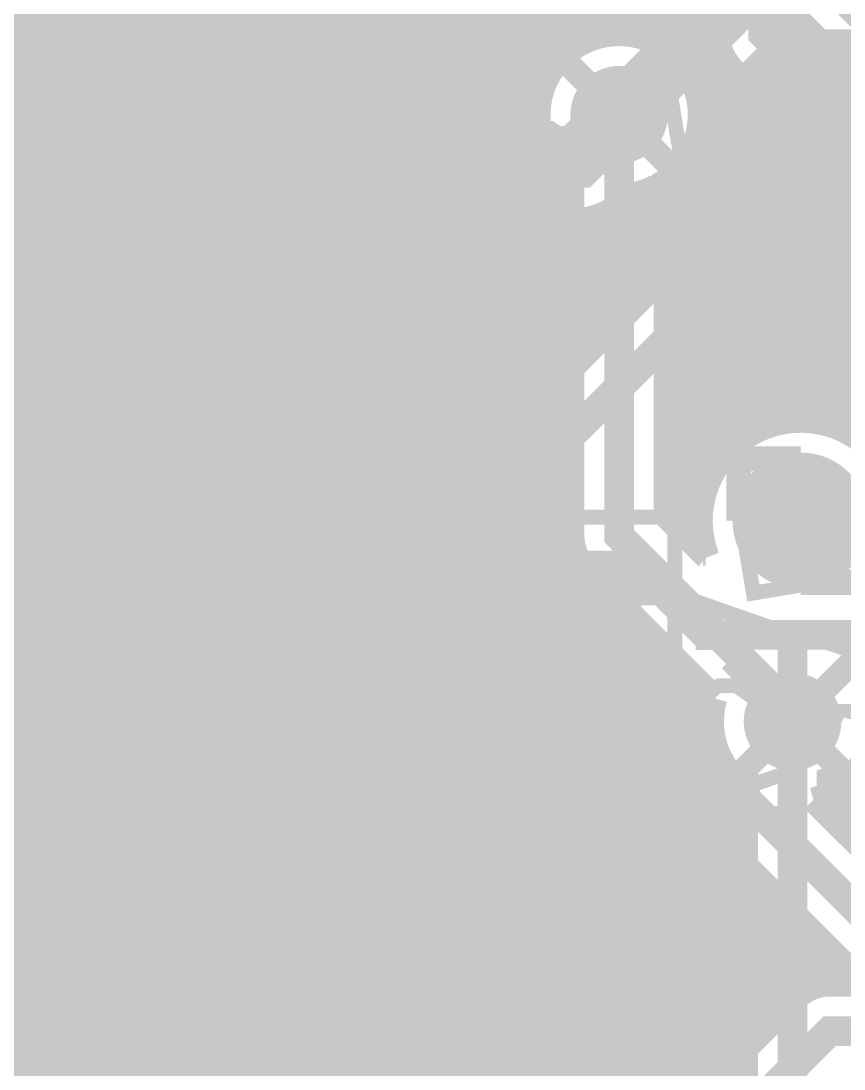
# Model space of a CAD drawing. Extents: x -5 to 90, y -49 to 54.
# Drawn here: x 2.37 to 10.82, y 23.74 to 34.49 of the extents above; entities that cross this region are included whole.
import ezdxf

# ---------------------------------------------------------------- set-up
doc = ezdxf.new("R2010")
doc.units = 0
doc.header["$MEASUREMENT"] = 0
doc.layers.get('0').update_dxf_attribs({"linetype": 'CONTINUOUS'})
for name, color, linetype in [('22-310-0_BOT', 7, 'CONTINUOUS'), ('22-310-0_DRD', 7, 'CONTINUOUS'), ('22-310-0_DRL', 2, 'CONTINUOUS'), ('22-310-0_SMT', 3, 'CONTINUOUS'), ('22-310-0_SPT', 5, 'CONTINUOUS'), ('22-310-0_SSB', 10, 'CONTINUOUS'), ('22-310-0_SST', 14, 'CONTINUOUS'), ('22-310-0_TOP', 9, 'CONTINUOUS'), ('THRUHOLE_NPT', 11, 'CONTINUOUS'), ('THRUHOLE_TAP', 13, 'CONTINUOUS')]:
    doc.layers.add(name, color=color, linetype=linetype)

# ---------------------------------------------------------------- blocks, each defined once
blk = doc.blocks.new('ROUND_19')
at = {"const_width": 0.69977}
blk.add_lwpolyline([(-0.349884, 0, 1), (0.349884, 0, 1)], format="xyb", close=True, dxfattribs=at)
blk = doc.blocks.new('ROUND_39')
at = {"const_width": 0.50038}
blk.add_lwpolyline([(-0.25019, 0, 1), (0.25019, 0, 1)], format="xyb", close=True, dxfattribs=at)
blk = doc.blocks.new('ROUND_50')
at = {"const_width": 0.10033}
blk.add_lwpolyline([(-0.050164, 0, 1), (0.050164, 0, 1)], format="xyb", close=True, dxfattribs=at)
blk = doc.blocks.new('RECTANGLE_4')
blk.add_solid([(0.4826, 0.4064), (0.4826, -0.4064), (-0.4826, 0.4064), (-0.4826, -0.4064)])
blk = doc.blocks.new('OBLONG_31')
at = {"const_width": 0.65024}
blk.add_lwpolyline([(0.50038, 0), (-0.50038, 0)], dxfattribs=at)
at = {"const_width": 0.32512}
for points in [[(-0.66294, 0, 1), (-0.33782, 0, 1)], [(0.33782, 0, 1), (0.66294, 0, 1)]]:
    blk.add_lwpolyline(points, format="xyb", close=True, dxfattribs=at)
blk = doc.blocks.new('RECTANGLE_35')
blk.add_solid([(0.8636, 0.6985), (0.8636, -0.6985), (-0.8636, 0.6985), (-0.8636, -0.6985)])
blk = doc.blocks.new('ROUND_46')
at = {"const_width": 0.10033}
blk.add_lwpolyline([(-0.050164, 0, 1), (0.050164, 0, 1)], format="xyb", close=True, dxfattribs=at)

msp = doc.modelspace()

# ---------------------------------------------------------------- linework, layer by layer
at = {"layer": '22-310-0_BOT'}
for points, const_width in [([(5.6134, 53.1876), (5.6134, 21.4376)], 0.254), ([(5.842, 52.959), (5.842, 21.8694)], 0.254), ([(6.0706, 52.7304), (6.0706, 22.0599)], 0.254), ([(6.2992, 52.5018), (6.2992, 22.14626)], 0.254), ([(6.5278, 52.2732), (6.5278, 22.16404)], 0.254), ([(6.7564, 52.0446), (6.7564, 22.11578)], 0.254), ([(6.985, 51.816), (6.985, 21.99132)], 0.254), ([(5.3848, 48.36922), (5.3848, 21.4376)], 0.254), ([(5.1562, 47.98314), (5.1562, 21.4376)], 0.254), ([(3.0988, 47.83074), (3.0988, 21.4376)], 0.254), ([(2.413, 47.7139), (2.413, 21.89226)], 0.254), ([(2.6416, 47.7139), (2.6416, 21.66366)], 0.254), ([(2.8702, 47.7139), (2.8702, 21.4376)], 0.254), ([(4.9276, 47.76216), (4.9276, 21.4376)], 0.254), ([(3.3274, 47.6631), (3.3274, 21.4376)], 0.254), ([(4.699, 47.61738), (4.699, 21.4376)], 0.254), ([(3.556, 47.55388), (3.556, 21.4376)], 0.254), ([(3.7846, 47.49038), (3.7846, 21.4376)], 0.254), ([(4.4704, 47.52594), (4.4704, 21.4376)], 0.254), ([(4.0132, 47.46498), (4.0132, 21.4376)], 0.254), ([(4.2418, 47.47768), (4.2418, 21.4376)], 0.254), ([(7.2136, 42.14876), (7.2136, 21.717)], 0.254), ([(7.4422, 40.77462), (7.4422, 4.572)], 0.254), ([(7.6708, 40.60698), (7.6708, 4.572)], 0.254), ([(7.8994, 40.44188), (7.8994, 34.08934)], 0.254), ([(8.3566, 40.40632), (8.3566, 34.34334)], 0.254), ([(8.5852, 40.44442), (8.5852, 34.3535)], 0.254), ([(8.128, 40.36822), (8.128, 34.2646)], 0.254), ([(8.8138, 39.243), (8.8138, 34.30016)], 0.254), ([(10.14984, 37.39642), (10.14984, 34.42716), (11.684, 32.893), (11.684, 17.526)], 0.635), ([(9.0424, 37.16528), (9.0424, 34.163)], 0.254), ([(9.271, 36.68268), (9.271, 33.85566)], 0.254), ([(9.4996, 36.46932), (9.4996, 29.91104)], 0.254), ([(9.50214, 36.46932), (9.50214, 34.42716)], 0.254), ([(10.79754, 34.69386), (12.13612, 33.35528)], 0.254), ([(9.50214, 34.5186), (-4.445, 34.5186)], 0.254), ([(8.18134, 34.29), (-4.445, 34.29)], 0.254), ([(9.51484, 34.29), (8.83666, 34.29)], 0.254), ([(7.874, 34.0614), (-4.445, 34.0614)], 0.254), ([(9.6139, 34.0614), (9.144, 34.0614)], 0.254), ([(9.6901, 33.96742), (11.0363, 32.62376)], 0.254), ([(7.73684, 33.8328), (-4.445, 33.8328)], 0.254), ([(9.82726, 33.8328), (9.28116, 33.8328)], 0.254), ([(9.7282, 33.93186), (9.7282, 30.16758)], 0.254), ([(9.9568, 33.70326), (9.9568, 30.30728)], 0.254), ([(7.6835, 33.6042), (-4.445, 33.6042)], 0.254), ([(10.287, 21.3614), (10.287, 27.305), (10.287, 27.432), (8.509, 29.21), (8.509, 33.528)], 0.3048), ([(10.05586, 33.6042), (9.3345, 33.6042)], 0.254), ([(10.1854, 33.47466), (10.1854, 30.37586)], 0.254), ([(7.69366, 33.3756), (-4.445, 33.3756)], 0.254), ([(10.28446, 33.3756), (9.32434, 33.3756)], 0.254), ([(9.271, 33.20034), (9.271, 29.13126)], 0.254), ([(10.414, 33.24606), (10.414, 30.3911)], 0.254), ([(7.7724, 33.147), (-4.445, 33.147)], 0.254), ([(10.51306, 33.147), (9.2456, 33.147)], 0.254), ([(10.6426, 33.01746), (10.6426, 30.35554)], 0.254), ([(7.94512, 32.9184), (-4.445, 32.9184)], 0.254), ([(7.8994, 32.96412), (7.8994, 4.572)], 0.254), ([(9.0424, 32.893), (9.0424, 29.35986)], 0.254), ([(10.74166, 32.9184), (9.07034, 32.9184)], 0.254), ([(8.0264, 32.85236), (8.0264, 29.21)], 0.254), ([(8.9916, 32.85236), (8.9916, 29.41066)], 0.254), ([(10.8712, 32.78886), (10.8712, 30.2641)], 0.254), ([(8.0264, 32.6898), (-4.445, 32.6898)], 0.254), ([(10.97026, 32.6898), (8.9916, 32.6898)], 0.254), ([(8.0264, 32.4612), (-4.445, 32.4612)], 0.254), ([(11.0363, 32.4612), (8.9916, 32.4612)], 0.254), ([(8.0264, 32.2326), (-4.445, 32.2326)], 0.254), ([(11.0363, 32.2326), (8.9916, 32.2326)], 0.254), ([(8.0264, 32.004), (-4.445, 32.004)], 0.254), ([(11.0363, 32.004), (8.9916, 32.004)], 0.254), ([(8.0264, 31.7754), (-4.445, 31.7754)], 0.254), ([(11.0363, 31.7754), (8.9916, 31.7754)], 0.254), ([(8.0264, 31.5468), (-4.445, 31.5468)], 0.254), ([(11.0363, 31.5468), (8.9916, 31.5468)], 0.254), ([(8.0264, 31.3182), (-4.445, 31.3182)], 0.254), ([(11.0363, 31.3182), (8.9916, 31.3182)], 0.254), ([(8.0264, 31.0896), (-4.445, 31.0896)], 0.254), ([(11.0363, 31.0896), (8.9916, 31.0896)], 0.254), ([(8.0264, 30.861), (-4.445, 30.861)], 0.254), ([(11.0363, 30.861), (8.9916, 30.861)], 0.254), ([(8.0264, 30.6324), (-4.445, 30.6324)], 0.254), ([(11.0363, 30.6324), (8.9916, 30.6324)], 0.254), ([(8.0264, 30.4038), (-4.445, 30.4038)], 0.254), ([(11.0363, 30.4038), (8.9916, 30.4038)], 0.254), ([(8.0264, 30.1752), (-4.445, 30.1752)], 0.254), ([(9.73582, 30.1752), (8.9916, 30.1752)], 0.254), ([(8.0264, 29.9466), (-4.445, 29.9466)], 0.254), ([(9.52246, 29.9466), (8.9916, 29.9466)], 0.254), ([(8.0264, 29.718), (-4.445, 29.718)], 0.254), ([(9.40308, 29.718), (8.9916, 29.718)], 0.254), ([(8.0264, 29.4894), (-4.445, 29.4894)], 0.254), ([(9.34974, 29.4894), (8.9916, 29.4894)], 0.254), ([(8.9916, 29.41066), (9.4107, 28.98902)], 0.254), ([(8.0264, 29.2608), (-4.445, 29.2608)], 0.254), ([(9.3472, 29.2608), (9.14146, 29.2608)], 0.254), ([(8.05942, 29.0322), (-4.445, 29.0322)], 0.254), ([(9.39546, 29.0322), (9.37006, 29.0322)], 0.254), ([(8.128, 28.91282), (8.128, 4.572)], 0.254), ([(8.23214, 28.8036), (-4.445, 28.8036)], 0.254), ([(8.16864, 28.86964), (9.49198, 27.54376)], 0.254), ([(8.3566, 28.67914), (8.3566, 4.572)], 0.254), ([(8.46074, 28.575), (-4.445, 28.575)], 0.254), ([(8.5852, 28.45054), (8.5852, 4.572)], 0.254), ([(8.68934, 28.3464), (-4.445, 28.3464)], 0.254), ([(8.8138, 28.22194), (8.8138, 4.572)], 0.254), ([(8.91794, 28.1178), (-4.445, 28.1178)], 0.254), ([(9.0424, 27.99334), (9.0424, 4.572)], 0.254), ([(9.14654, 27.8892), (-4.445, 27.8892)], 0.254), ([(9.271, 27.76474), (9.271, 4.572)], 0.254), ([(9.37514, 27.6606), (-4.445, 27.6606)], 0.254), ([(9.46658, 27.432), (-4.445, 27.432)], 0.254), ([(10.287, 27.305), (10.287, 21.3614)], 0.3048), ([(9.46404, 27.2034), (-4.445, 27.2034)], 0.254), ([(9.525, 26.9748), (-4.445, 26.9748)], 0.254), ([(9.4996, 27.04338), (9.4996, 21.62302)], 0.254), ([(9.67232, 26.7462), (-4.445, 26.7462)], 0.254), ([(9.7282, 26.69032), (9.7282, 21.97354)], 0.254), ([(9.8044, 26.62936), (9.8044, 22.03704)], 0.254), ([(9.8044, 26.62936), (9.8044, 22.03704)], 0.254), ([(9.8044, 26.5176), (-4.445, 26.5176)], 0.254), ([(9.8044, 26.289), (-4.445, 26.289)], 0.254), ([(9.8044, 26.0604), (-4.445, 26.0604)], 0.254), ([(9.8044, 25.8318), (-4.445, 25.8318)], 0.254), ([(9.8044, 25.6032), (-4.445, 25.6032)], 0.254), ([(9.8044, 25.3746), (-4.445, 25.3746)], 0.254), ([(9.8044, 25.146), (-4.445, 25.146)], 0.254), ([(9.8044, 24.9174), (-4.445, 24.9174)], 0.254), ([(9.8044, 24.6888), (-0.6858, 24.6888)], 0.254), ([(9.8044, 24.4602), (-0.4572, 24.4602)], 0.254), ([(9.8044, 24.2316), (-0.2286, 24.2316)], 0.254), ([(9.8044, 24.003), (0, 24.003)], 0.254), ([(9.8044, 23.7744), (0.2286, 23.7744)], 0.254)]:
    msp.add_lwpolyline(points, dxfattribs=dict(at, const_width=const_width))
at = {"layer": '22-310-0_BOT', "const_width": 0.254}
for points in [[(9.50214, 34.42716, 0.1989124), (9.69185, 33.96917)], [(8.509, 34.35858, 0.4142136), (7.67842, 33.528)], [(9.33958, 33.528, 0.4142136), (8.509, 34.35858)], [(7.67842, 33.528, 0.2422132), (8.02623, 32.85213)], [(8.9916, 32.85236, 0.2422133), (9.3393, 33.528)], [(11.0363, 30.1498, 0.1776522), (10.37082, 30.39395)], [(10.37082, 30.39364, 0.4142136), (9.34212, 29.36494)], [(9.34212, 29.36494, 0.0935684), (9.41292, 28.98989)], [(8.0264, 29.21, 0.1989124), (8.16775, 28.86875)], [(8.0264, 29.21, 0.1989124), (8.16775, 28.86875)], [(9.49198, 27.54376, 0.0730671), (9.4569, 27.305)], [(9.45642, 27.305, 0.2422132), (9.80423, 26.62913)]]:
    msp.add_lwpolyline(points, format="xyb", dxfattribs=at)
at = {"layer": '22-310-0_DRD', "const_width": 0.254}
for points in [[(9.144, 34.163), (7.874, 32.893)], [(9.144, 32.893), (7.874, 34.163)], [(6.985, 30.988), (5.715, 29.718)], [(6.985, 29.718), (5.715, 30.988)], [(6.985, 30.988), (5.715, 29.718)], [(6.985, 29.718), (5.715, 30.988)], [(9.73582, 29.99994), (9.73582, 29.36494)], [(10.37082, 29.99994), (9.73582, 29.99994)], [(10.37082, 28.72994), (10.37082, 29.99994)], [(9.73582, 29.36494), (11.00582, 29.36494)], [(11.00582, 28.72994), (10.37082, 28.72994)], [(5.715, 27.94), (4.445, 26.67)], [(5.715, 26.67), (4.445, 27.94)], [(5.715, 27.94), (4.445, 26.67)], [(5.715, 26.67), (4.445, 27.94)], [(10.922, 27.94), (9.652, 26.67)], [(10.922, 26.67), (9.652, 27.94)], [(6.858, 25.4), (5.588, 24.13)], [(6.858, 24.13), (5.588, 25.4)], [(6.858, 25.4), (5.588, 24.13)], [(6.858, 24.13), (5.588, 25.4)]]:
    msp.add_lwpolyline(points, dxfattribs=at)
at = {"layer": '22-310-0_SSB', "const_width": 0.1524}
msp.add_lwpolyline([(9.88568, 28.62326), (7.53872, 42.73042), (13.45692, 43.7134), (15.80388, 29.60878), (9.88568, 28.62326)], dxfattribs=at)
for points in [[(10.3378, 29.56052, 0.3660338), (10.1727, 29.36494)], [(10.37082, 29.5656, 0.0418392), (10.33741, 29.5628)], [(10.56894, 29.39542, 0.3701774), (10.37082, 29.5656)], [(10.57148, 29.36494, 0.0381788), (10.56915, 29.39545)], [(10.1727, 29.36494, 0.0418397), (10.17546, 29.33196)], [(10.17524, 29.33192, 0.3660338), (10.37082, 29.16682)], [(10.40384, 29.16682, 0.3666325), (10.57148, 29.36494)], [(10.37082, 29.16682, 0.0414524), (10.40384, 29.16682)]]:
    msp.add_lwpolyline(points, format="xyb", dxfattribs=at)
at = {"layer": '22-310-0_SST', "const_width": 0.1524}
for points in [[(-4.445, 41.656), (-4.445, 34.544), (7.366, 34.544), (7.366, 41.656), (-4.445, 41.656)], [(4.5466, 27.051), (4.5466, 33.909), (-4.5466, 33.909), (-4.5466, 27.051), (4.5466, 27.051)], [(7.1755, 30.9245), (7.1755, 33.8455), (5.5372, 33.8455), (5.5372, 30.9245), (7.1755, 30.9245)], [(8.48106, 33.3883), (8.48106, 32.91586), (7.80542, 33.3883), (7.63524, 33.3883), (7.46506, 33.32988), (7.46506, 32.97428), (7.63524, 32.91586)], [(8.31342, 32.5501), (8.48106, 32.49168), (8.48106, 32.13608), (8.31342, 32.07766), (7.63524, 32.07766), (7.46506, 32.13608), (7.46506, 32.49168), (7.63524, 32.5501)], [(9.87552, 31.33852), (9.40054, 31.33852)], [(9.63676, 30.32252), (9.63676, 31.33852)], [(10.23874, 30.83052), (10.59434, 30.83052), (10.71372, 31.0007), (10.71372, 31.16834), (10.59434, 31.33852), (10.23874, 31.33852), (10.23874, 30.32252)], [(5.53466, 30.15488), (5.89026, 30.15488), (6.00964, 30.32506), (6.00964, 30.4927), (5.89026, 30.66288), (5.53466, 30.66288), (5.53466, 29.64688)], [(6.84784, 29.64688), (6.37286, 29.64688), (6.84784, 30.32506), (6.84784, 30.4927), (6.78942, 30.66288), (6.43382, 30.66288), (6.37286, 30.4927)], [(7.21106, 29.81706), (7.27202, 29.64688), (7.62762, 29.64688), (7.68604, 29.81706), (7.68604, 30.15488), (7.56666, 30.32506), (7.21106, 30.32506), (7.21106, 30.66288), (7.68604, 30.66288)], [(5.83184, 30.15488), (6.00964, 29.64688)], [(7.1755, 26.4795), (7.1755, 29.4005), (5.5372, 29.4005), (5.5372, 26.4795), (7.1755, 26.4795)], [(9.0805, 26.4795), (9.0805, 29.4005), (7.4422, 29.4005), (7.4422, 26.4795), (9.0805, 26.4795)], [(10.38606, 28.1559), (9.37006, 28.5115), (9.37006, 28.03906)], [(11.11758, 27.95016), (11.11758, 28.30576), (11.28776, 28.36672), (11.4554, 28.36672), (11.62558, 28.30576), (11.62558, 27.95016), (11.4554, 27.89174), (11.28776, 27.89174), (10.60958, 28.12796)], [(10.38606, 27.6733), (10.38606, 27.20086), (9.71042, 27.6733), (9.54024, 27.6733), (9.37006, 27.61488), (9.37006, 27.25928), (9.54024, 27.20086)], [(11.62558, 27.40914), (10.60958, 27.40914), (10.77976, 27.28976)], [(9.87806, 26.36266), (9.87806, 26.71826), (9.71042, 26.8351), (9.54024, 26.8351), (9.37006, 26.71826), (9.37006, 26.36266), (10.38606, 26.36266)], [(9.87806, 26.6573), (10.38606, 26.8351)], [(11.4554, 26.80716), (11.62558, 26.74874), (11.62558, 26.39314), (11.4554, 26.33472), (10.77976, 26.33472), (10.60958, 26.39314), (10.60958, 26.74874), (10.77976, 26.80716)], [(2.44602, 15.0749), (-0.44958, 15.0749), (-0.44958, 25.5651), (3.24612, 25.5651), (3.24612, 15.875), (2.44602, 15.0876), (2.44602, 15.0749)], [(7.4295, 25.5905), (7.4295, 22.6695), (9.0678, 22.6695), (9.0678, 25.5905), (7.4295, 25.5905)], [(6.54558, 24.89454), (6.54558, 25.25014), (6.71576, 25.30856), (6.8834, 25.30856), (7.05358, 25.25014), (7.05358, 24.89454), (6.8834, 24.83612), (6.71576, 24.83612), (6.03758, 25.07234)], [(7.05358, 24.47036), (7.05358, 23.99792), (6.3754, 24.47036), (6.20776, 24.47036), (6.03758, 24.41194), (6.03758, 24.05634), (6.20776, 23.99792)]]:
    msp.add_lwpolyline(points, dxfattribs=at)
at = {"layer": '22-310-0_TOP'}
for points, const_width in [([(7.6454, 40.62476), (7.6454, 34.2646)], 0.254), ([(7.6708, 40.60698), (7.6708, 33.7439)], 0.254), ([(7.8994, 40.44188), (7.8994, 34.08934)], 0.254), ([(8.3566, 40.40632), (8.3566, 34.34334)], 0.254), ([(8.5852, 40.44442), (8.5852, 34.5186)], 0.254), ([(8.128, 40.36822), (8.128, 34.2646)], 0.254), ([(3.81, 34.2646), (3.81, 38.1)], 0.254), ([(3.302, 32.766), (0.508, 32.766), (-2.54, 35.814), (-3.048, 35.814)], 1.27), ([(9.44118, 35.37458), (8.41756, 34.3535)], 0.254), ([(9.44118, 35.37458), (8.41756, 34.3535)], 0.254), ([(9.44118, 35.37458), (8.41756, 34.3535)], 0.254), ([(12.7, 34.925), (9.906, 34.925), (8.509, 33.528), (8.128, 33.147), (8.0772, 33.0962), (6.35, 33.0962)], 0.635), ([(12.7, 34.925), (9.906, 34.925), (8.509, 33.528), (8.128, 33.147)], 0.635), ([(8.509, 33.528), (9.906, 34.925), (12.7, 34.925)], 0.635), ([(8.45566, 34.3916), (7.6454, 34.3916)], 0.254), ([(7.6454, 34.2646), (0.37338, 34.2646)], 0.254), ([(2.413, 34.2646), (2.413, 33.7947)], 0.254), ([(2.6416, 34.2646), (2.6416, 33.7947)], 0.254), ([(2.8702, 34.2646), (2.8702, 33.7947)], 0.254), ([(3.0988, 34.2646), (3.0988, 33.7947)], 0.254), ([(3.3274, 34.2646), (3.3274, 33.7947)], 0.254), ([(3.556, 34.2646), (3.556, 33.7947)], 0.254), ([(3.7846, 34.2646), (3.7846, 33.7947)], 0.254), ([(4.0132, 34.2646), (4.0132, 33.7947)], 0.254), ([(4.2418, 34.2646), (4.2418, 33.7947)], 0.254), ([(4.4704, 34.2646), (4.4704, 33.7947)], 0.254), ([(4.699, 34.2646), (4.699, 33.65246)], 0.254), ([(4.9276, 34.2646), (4.9276, 33.73628)], 0.254), ([(5.1562, 34.2646), (5.1562, 33.7439)], 0.254), ([(5.3848, 34.2646), (5.3848, 33.7439)], 0.254), ([(5.6134, 34.2646), (5.6134, 33.8328)], 0.254), ([(5.842, 34.2646), (5.842, 33.8328)], 0.254), ([(6.0706, 34.2646), (6.0706, 33.8328)], 0.254), ([(6.2992, 34.2646), (6.2992, 33.8328)], 0.254), ([(6.5278, 34.2646), (6.5278, 33.8328)], 0.254), ([(6.7564, 34.2646), (6.7564, 33.8328)], 0.254), ([(6.985, 34.2646), (6.985, 33.8328)], 0.254), ([(7.2136, 34.2646), (7.2136, 33.7439)], 0.254), ([(7.4422, 34.2646), (7.4422, 33.7439)], 0.254), ([(10.1727, 34.2773), (9.3345, 33.43656)], 0.254), ([(10.1727, 34.2773), (9.3345, 33.43656)], 0.254), ([(10.1727, 34.2773), (9.3345, 33.43656)], 0.254), ([(12.18184, 34.2773), (10.1727, 34.2773)], 0.254), ([(12.18184, 34.2773), (10.1727, 34.2773)], 0.254), ([(12.18184, 34.2773), (10.1727, 34.2773)], 0.254), ([(10.1854, 34.2773), (10.1854, 32.8676)], 0.254), ([(10.414, 34.2773), (10.414, 32.8676)], 0.254), ([(10.6426, 34.2773), (10.6426, 32.8676)], 0.254), ([(10.8712, 34.2773), (10.8712, 32.8676)], 0.254), ([(7.9756, 34.163), (0.47498, 34.163)], 0.254), ([(12.37234, 34.163), (10.0584, 34.163)], 0.254), ([(9.9568, 34.05886), (9.9568, 32.82188)], 0.254), ([(7.7851, 33.9344), (0.70358, 33.9344)], 0.254), ([(7.1628, 33.8328), (5.5372, 33.8328)], 0.254), ([(5.5372, 33.8328), (5.5372, 33.7439)], 0.254), ([(7.1628, 33.8328), (7.1628, 33.7439)], 0.254), ([(18.3134, 33.9344), (9.8298, 33.9344)], 0.254), ([(4.4958, 33.7947), (2.1082, 33.7947)], 0.254), ([(4.4958, 33.7947), (4.4958, 33.4772)], 0.254), ([(5.5372, 33.7439), (5.0292, 33.7439)], 0.254), ([(7.70636, 33.7439), (7.1628, 33.7439)], 0.254), ([(9.7282, 33.83026), (9.7282, 32.63646)], 0.254), ([(4.81076, 33.7058), (4.4958, 33.7058)], 0.254), ([(18.3134, 33.7058), (9.6012, 33.7058)], 0.254), ([(9.4996, 33.60166), (9.4996, 32.40786)], 0.254), ([(18.3134, 33.4772), (9.3726, 33.4772)], 0.254), ([(3.302, 32.766), (4.699, 32.766), (5.0292, 33.0962), (6.35, 33.0962)], 0.635), ([(9.271, 33.20034), (9.271, 32.17926)], 0.254), ([(18.3134, 33.2486), (9.28878, 33.2486)], 0.254), ([(8.128, 33.147), (6.4008, 33.147), (6.35, 33.0962)], 0.3048), ([(12.8016, 33.02), (9.16432, 33.02)], 0.254), ([(9.0424, 32.893), (9.0424, 31.95066)], 0.254), ([(12.65936, 32.8676), (10.16, 32.8676)], 0.254), ([(9.89838, 32.7914), (8.89, 32.7914)], 0.254), ([(9.81964, 32.72536), (6.47954, 29.3878)], 0.254), ([(8.5852, 32.68726), (8.5852, 31.49346)], 0.254), ([(8.8138, 32.75584), (8.8138, 31.72206)], 0.254), ([(9.65454, 32.5628), (8.44296, 32.5628)], 0.254), ([(5.2959, 32.4485), (5.16382, 32.31388)], 0.254), ([(5.5372, 32.4485), (5.2959, 32.4485)], 0.254), ([(5.3848, 32.4485), (5.3848, 29.8196)], 0.254), ([(5.5372, 32.4485), (5.5372, 32.4104)], 0.254), ([(7.1628, 32.4485), (7.1628, 32.4104)], 0.254), ([(8.0772, 32.4485), (7.1628, 32.4485)], 0.254), ([(7.2136, 32.4485), (7.2136, 30.12186)], 0.254), ([(7.4422, 32.4485), (7.4422, 30.35046)], 0.254), ([(7.6708, 32.4485), (7.6708, 30.57906)], 0.254), ([(7.8994, 32.4485), (7.8994, 30.80766)], 0.254), ([(8.128, 32.45104), (8.128, 31.03626)], 0.254), ([(8.3566, 32.512), (8.3566, 31.26486)], 0.254), ([(5.5372, 32.3342), (5.1816, 32.3342)], 0.254), ([(5.5372, 32.4104), (5.5372, 32.3596)], 0.254), ([(5.5372, 32.3596), (5.5372, 30.9372)], 0.254), ([(6.35, 28.6512), (6.4262, 28.6512), (10.16, 32.385), (13.335, 32.385)], 0.3048), ([(7.1628, 32.4104), (7.1628, 32.3596)], 0.254), ([(7.1628, 32.3596), (7.1628, 30.9372)], 0.254), ([(9.42594, 32.3342), (7.1628, 32.3342)], 0.254), ([(5.1562, 32.30626), (5.1562, 29.8196)], 0.254), ([(4.699, 32.1183), (4.4958, 32.1183)], 0.254), ([(4.4958, 32.1183), (4.4958, 31.7373)], 0.254), ([(4.699, 32.1183), (4.699, 29.8196)], 0.254), ([(4.9276, 32.15894), (4.9276, 29.8196)], 0.254), ([(5.5372, 32.1056), (4.4958, 32.1056)], 0.254), ([(9.19734, 32.1056), (7.1628, 32.1056)], 0.254), ([(5.5372, 31.877), (4.4958, 31.877)], 0.254), ([(8.96874, 31.877), (7.1628, 31.877)], 0.254), ([(4.4958, 31.7373), (2.1082, 31.7373)], 0.254), ([(2.413, 31.7373), (2.413, 31.5087)], 0.254), ([(2.6416, 31.7373), (2.6416, 31.5087)], 0.254), ([(2.8702, 31.7373), (2.8702, 31.5087)], 0.254), ([(3.0988, 31.7373), (3.0988, 31.5087)], 0.254), ([(3.3274, 31.7373), (3.3274, 31.5087)], 0.254), ([(3.556, 31.7373), (3.556, 31.5087)], 0.254), ([(3.7846, 31.7373), (3.7846, 31.5087)], 0.254), ([(4.0132, 31.7373), (4.0132, 31.5087)], 0.254), ([(4.2418, 31.7373), (4.2418, 31.5087)], 0.254), ([(4.4704, 31.7373), (4.4704, 31.5087)], 0.254), ([(6.35, 31.6738), (6.35, 30.353)], 0.3048), ([(6.35, 30.353), (6.35, 31.6738)], 0.3048), ([(5.5372, 31.6484), (-2.1082, 31.6484)], 0.254), ([(5.5372, 31.6738), (6.35, 31.6738)], 0.254), ([(6.35, 30.9372), (6.35, 31.6738)], 0.254), ([(7.1628, 31.6738), (6.35, 31.6738)], 0.254), ([(8.74014, 31.6484), (7.1628, 31.6484)], 0.254), ([(4.4958, 31.5087), (2.1082, 31.5087)], 0.254), ([(3.302, 31.5087), (3.302, 30.48)], 0.254), ([(4.4958, 31.5087), (4.4958, 29.8196)], 0.254), ([(5.5372, 31.4198), (4.4958, 31.4198)], 0.254), ([(8.51154, 31.4198), (7.1628, 31.4198)], 0.254), ([(5.5372, 31.1912), (4.4958, 31.1912)], 0.254), ([(8.28294, 31.1912), (7.1628, 31.1912)], 0.254), ([(5.5372, 30.9626), (4.4958, 30.9626)], 0.254), ([(7.1628, 30.9372), (5.5372, 30.9372)], 0.254), ([(5.6134, 30.9372), (5.6134, 29.8196)], 0.254), ([(5.842, 30.9372), (5.842, 29.78404)], 0.254), ([(6.0706, 30.9372), (6.0706, 29.61386)], 0.254), ([(6.2992, 30.9372), (6.2992, 29.3878)], 0.254), ([(6.5278, 30.9372), (6.5278, 29.43606)], 0.254), ([(6.7564, 30.9372), (6.7564, 29.66466)], 0.254), ([(6.985, 30.9372), (6.985, 29.89326)], 0.254), ([(8.05434, 30.9626), (7.1628, 30.9626)], 0.254), ([(7.82574, 30.734), (4.4958, 30.734)], 0.254), ([(7.59714, 30.5054), (4.4958, 30.5054)], 0.254), ([(2.1082, 30.48), (3.302, 30.48)], 0.254), ([(4.4958, 30.48), (3.302, 30.48)], 0.254), ([(7.36854, 30.2768), (4.4958, 30.2768)], 0.254), ([(7.13994, 30.0482), (4.4958, 30.0482)], 0.254), ([(5.6642, 29.8196), (4.4958, 29.8196)], 0.254), ([(6.91134, 29.8196), (5.6642, 29.8196)], 0.254), ([(6.00456, 29.67736), (6.29666, 29.3878)], 0.254), ([(6.68274, 29.591), (6.09346, 29.591)], 0.254), ([(6.35, 28.6512), (5.6642, 29.337), (1.143, 29.337), (0.381, 28.575), (0.381, 24.384), (-0.508, 23.495), (-1.651, 23.495)], 0.3048), ([(6.47954, 29.3878), (6.29666, 29.3878)], 0.254), ([(7.4422, 28.98394), (7.1628, 28.70454)], 0.254), ([(7.4422, 28.9052), (7.36346, 28.9052)], 0.254), ([(7.4422, 28.98394), (7.4422, 27.9654)], 0.254), ([(7.4422, 28.98394), (7.4422, 26.92146)], 0.254), ([(4.4958, 28.8544), (4.4958, 27.1653)], 0.254), ([(5.46354, 28.8544), (4.4958, 28.8544)], 0.254), ([(4.699, 28.8544), (4.699, 26.6446)], 0.254), ([(4.9276, 28.8544), (4.9276, 26.6446)], 0.254), ([(5.1562, 28.8544), (5.1562, 26.6446)], 0.254), ([(5.3848, 28.8544), (5.3848, 26.6446)], 0.254), ([(5.46354, 28.8544), (5.5372, 28.78074)], 0.254), ([(5.5372, 28.6766), (4.4958, 28.6766)], 0.254), ([(5.5372, 28.78074), (5.5372, 27.9654)], 0.254), ([(7.1628, 28.70454), (7.1628, 27.9654)], 0.254), ([(7.4422, 28.6766), (7.1628, 28.6766)], 0.254), ([(7.2136, 28.75534), (7.2136, 26.69286)], 0.254), ([(8.255, 28.6512), (8.9408, 28.6512), (9.398, 28.194), (10.287, 28.194), (10.287, 27.305)], 0.3048), ([(12.7, 28.6512), (12.0142, 28.6512), (11.557, 28.194), (10.287, 28.194), (9.398, 28.194), (8.9408, 28.6512), (8.255, 28.6512)], 0.3048), ([(5.5372, 28.448), (4.4958, 28.448)], 0.254), ([(7.4422, 28.448), (7.1628, 28.448)], 0.254), ([(3.302, 28.194), (3.175, 28.194), (3.175, 28.067), (3.302, 28.194)], 0.3048), ([(4.445, 18.415), (3.175, 18.415), (3.175, 26.162), (3.175, 28.067), (3.302, 28.194), (3.175, 28.067), (3.175, 26.162), (7.366, 26.162), (8.255, 27.051), (8.255, 27.2288)], 0.3048), ([(5.5372, 28.2194), (4.4958, 28.2194)], 0.254), ([(7.4422, 28.2194), (7.1628, 28.2194)], 0.254), ([(5.5372, 27.9908), (4.4958, 27.9908)], 0.254), ([(5.5372, 27.9654), (5.5372, 27.9146)], 0.254), ([(7.4422, 27.9908), (7.1628, 27.9908)], 0.254), ([(7.1628, 27.9654), (7.1628, 27.9146)], 0.254), ([(18.73504, 27.28976), (18.17624, 27.28976), (17.526, 27.94), (16.637, 27.94), (16.129, 27.432), (16.129, 26.67), (14.478, 25.019), (11.303, 25.019), (9.0932, 27.2288), (8.255, 27.2288)], 0.3048), ([(5.5372, 27.9146), (5.5372, 26.6446)], 0.254), ([(7.1628, 27.9146), (7.1628, 26.6446)], 0.254), ([(7.4422, 27.9146), (7.4422, 26.92146)], 0.254), ([(5.5372, 27.7622), (4.4958, 27.7622)], 0.254), ([(7.4422, 27.7622), (7.1628, 27.7622)], 0.254), ([(5.5372, 27.5336), (4.4958, 27.5336)], 0.254), ([(7.4422, 27.5336), (7.1628, 27.5336)], 0.254), ([(5.5372, 27.305), (4.4958, 27.305)], 0.254), ([(5.08, 27.305), (5.1562, 27.2288), (6.35, 27.2288)], 0.3048), ([(5.08, 27.305), (5.1562, 27.2288), (6.35, 27.2288)], 0.3048), ([(7.4422, 27.305), (7.1628, 27.305)], 0.254), ([(5.5372, 27.2288), (6.35, 27.2288)], 0.254), ([(7.1628, 27.2288), (6.35, 27.2288)], 0.254), ([(4.4958, 27.1653), (3.6576, 27.1653)], 0.254), ([(3.6576, 27.1653), (3.6576, 26.6446)], 0.254), ([(3.6576, 27.1653), (3.6576, 26.6446)], 0.254), ([(5.5372, 27.0764), (3.6576, 27.0764)], 0.254), ([(3.7846, 27.1653), (3.7846, 26.6446)], 0.254), ([(4.0132, 27.1653), (4.0132, 26.6446)], 0.254), ([(4.2418, 27.1653), (4.2418, 26.6446)], 0.254), ([(4.4704, 27.1653), (4.4704, 26.6446)], 0.254), ([(7.4422, 27.0764), (7.1628, 27.0764)], 0.254), ([(5.5372, 26.8478), (3.6576, 26.8478)], 0.254), ([(7.36854, 26.8478), (7.1628, 26.8478)], 0.254), ([(7.4422, 26.92146), (7.16534, 26.6446)], 0.254), ([(5.5372, 26.6446), (3.6576, 26.6446)], 0.254), ([(10.8712, 26.71572), (10.8712, 26.13406)], 0.254), ([(9.0678, 26.57094), (10.95502, 24.68372)], 0.254), ([(9.0678, 26.57094), (9.0678, 26.4922)], 0.254), ([(10.6426, 26.5557), (10.6426, 26.36266)], 0.254), ([(11.8872, 26.6192), (10.75436, 26.6192)], 0.254), ([(8.37946, 26.4922), (7.71144, 25.82672)], 0.254), ([(8.3566, 26.46934), (8.3566, 25.5778)], 0.254), ([(9.0678, 26.4922), (8.37946, 26.4922)], 0.254), ([(8.5852, 26.4922), (8.5852, 25.5778)], 0.254), ([(8.8138, 26.4922), (8.8138, 25.5778)], 0.254), ([(9.0424, 26.4922), (9.0424, 25.5778)], 0.254), ([(10.50036, 26.50236), (11.50366, 25.5016)], 0.254), ([(9.24814, 26.3906), (8.27786, 26.3906)], 0.254), ([(9.271, 26.36774), (9.271, 23.9014)], 0.254), ([(15.16634, 26.3906), (10.61466, 26.3906)], 0.254), ([(8.128, 26.24074), (8.128, 25.5778)], 0.254), ([(9.47674, 26.162), (8.04926, 26.162)], 0.254), ([(9.4996, 26.13914), (9.4996, 23.9014)], 0.254), ([(14.93774, 26.162), (10.84326, 26.162)], 0.254), ([(7.8994, 26.01214), (7.8994, 25.5778)], 0.254), ([(9.70534, 25.9334), (7.82066, 25.9334)], 0.254), ([(9.7282, 25.91054), (9.7282, 23.9014)], 0.254), ([(7.6708, 25.78862), (7.6708, 25.5778)], 0.254), ([(3.6576, 25.6794), (3.6576, 25.35428)], 0.254), ([(7.366, 25.6794), (3.6576, 25.6794)], 0.254), ([(3.7846, 25.6794), (3.7846, 25.4)], 0.254), ([(4.0132, 25.6794), (4.0132, 25.42032)], 0.254), ([(4.2418, 25.6794), (4.2418, 25.42032)], 0.254), ([(4.4704, 25.6794), (4.4704, 25.42032)], 0.254), ([(4.699, 25.6794), (4.699, 25.42032)], 0.254), ([(4.9276, 25.6794), (4.9276, 25.42032)], 0.254), ([(5.1562, 25.6794), (5.1562, 25.38476)], 0.254), ([(5.3848, 25.6794), (5.3848, 25.25014)], 0.254), ([(5.6134, 25.6794), (5.6134, 23.4188)], 0.254), ([(5.842, 25.6794), (5.842, 23.6474)], 0.254), ([(6.0706, 25.6794), (6.0706, 23.876)], 0.254), ([(6.2992, 25.6794), (6.2992, 24.02332)], 0.254), ([(6.5278, 25.6794), (6.5278, 24.0665)], 0.254), ([(6.7564, 25.6794), (6.7564, 24.0665)], 0.254), ([(6.985, 25.6794), (6.985, 24.0665)], 0.254), ([(7.2136, 25.6794), (7.2136, 24.0665)], 0.254), ([(7.4422, 25.68448), (7.4422, 24.0665)], 0.254), ([(9.93394, 25.7048), (7.52094, 25.7048)], 0.254), ([(9.9568, 25.68194), (9.9568, 24.10206)], 0.254), ([(9.0678, 25.5778), (7.4422, 25.5778)], 0.254), ([(7.4422, 25.5778), (7.4422, 24.1554)], 0.254), ([(8.255, 25.5778), (8.255, 24.8412)], 0.254), ([(9.0678, 25.5778), (9.0678, 24.1554)], 0.254), ([(7.4422, 25.4762), (3.6576, 25.4762)], 0.254), ([(10.16254, 25.4762), (9.0678, 25.4762)], 0.254), ([(10.1854, 25.45334), (10.1854, 24.33066)], 0.254), ([(4.94538, 25.42032), (3.94462, 25.42032)], 0.254), ([(4.445, 25.42032), (4.445, 24.765)], 0.254), ([(7.4422, 25.2476), (5.38734, 25.2476)], 0.254), ([(10.39114, 25.2476), (9.0678, 25.2476)], 0.254), ([(10.414, 25.22474), (10.414, 24.53894)], 0.254), ([(7.4422, 25.019), (5.5499, 25.019)], 0.254), ([(10.61974, 25.019), (9.0678, 25.019)], 0.254), ([(10.6426, 24.99614), (10.6426, 24.6126)], 0.254), ([(7.4422, 24.8412), (8.255, 24.8412)], 0.254), ([(9.0678, 24.8412), (8.255, 24.8412)], 0.254), ([(4.445, 24.765), (6.223, 24.765)], 0.3048), ([(4.445, 24.765), (6.223, 24.765)], 0.3048), ([(5.6007, 24.765), (4.445, 24.765)], 0.254), ([(7.4422, 24.7904), (5.6007, 24.7904)], 0.254), ([(10.84834, 24.7904), (9.0678, 24.7904)], 0.254), ([(10.8712, 24.76754), (10.8712, 24.6126)], 0.254), ([(11.04138, 24.6126), (10.668, 24.6126)], 0.254), ([(7.4422, 24.5618), (5.56768, 24.5618)], 0.254), ([(10.4521, 24.5618), (9.0678, 24.5618)], 0.254), ([(10.32764, 24.47036), (9.75614, 23.9014)], 0.254), ([(5.3848, 24.27986), (5.3848, 23.98014)], 0.254), ([(7.4422, 24.3332), (5.43814, 24.3332)], 0.254), ([(10.18794, 24.3332), (9.0678, 24.3332)], 0.254), ([(5.1562, 24.14524), (5.1562, 24.11476)], 0.254), ([(7.4422, 24.1046), (5.18414, 24.1046)], 0.254), ([(7.4422, 24.0665), (6.5278, 24.0665)], 0.254), ([(7.4422, 24.1046), (7.4422, 24.0665)], 0.254), ([(8.255, 23.4188), (9.9568, 23.4188), (10.668, 24.13), (13.97, 24.13)], 0.3048), ([(9.0678, 24.1554), (9.0678, 24.1046)], 0.254), ([(9.0678, 24.1046), (9.0678, 23.9014)], 0.254), ([(9.95934, 24.1046), (9.0678, 24.1046)], 0.254), ([(6.06806, 23.876), (5.47878, 23.876)], 0.254), ([(6.06298, 23.86838), (5.59308, 23.40102)], 0.254), ([(9.75614, 23.9014), (9.0678, 23.9014)], 0.254), ([(5.83946, 23.6474), (5.58292, 23.6474)], 0.254)]:
    msp.add_lwpolyline(points, dxfattribs=dict(at, const_width=const_width))
at = {"layer": '22-310-0_TOP', "const_width": 0.254}
for points in [[(8.41756, 34.3535, 0.308709), (7.70636, 33.7439)], [(5.0292, 33.7439, 0.1989129), (4.57121, 33.55419)], [(5.0292, 33.7439, 0.1989129), (4.57121, 33.55419)], [(8.60044, 32.7025, 0.3509707), (9.3345, 33.43656)], [(10.16, 32.8676, 0.1989131), (9.81875, 32.72625)], [(10.16, 32.8676, 0.1989131), (9.81875, 32.72625)], [(8.0772, 32.4485, 0.1989118), (8.53519, 32.63821)], [(8.0772, 32.4485, 0.1989118), (8.53519, 32.63821)], [(4.699, 32.1183, 0.1989118), (5.15699, 32.30801)], [(6.00456, 29.67736, 0.1989124), (5.6642, 29.81834)], [(6.00456, 29.67736, 0.1989124), (5.6642, 29.81834)], [(10.50036, 26.50236, 0.3400089), (11.11758, 27.305)], [(7.366, 25.6794, 0.1989116), (7.70725, 25.82075)], [(3.94462, 25.42032, 0.1137999), (3.65766, 25.35415)], [(5.6007, 24.765, 0.4142136), (4.94538, 25.42032)], [(5.1054, 24.13, 0.3436255), (5.6007, 24.765)], [(10.668, 24.6126, 0.1989131), (10.32675, 24.47125)], [(10.668, 24.6126, 0.1989131), (10.32675, 24.47125)], [(5.6007, 23.495, 0.3436257), (5.1054, 24.13)], [(6.5278, 24.0665, 0.1989129), (6.06981, 23.87679)], [(6.5278, 24.0665, 0.1989129), (6.06981, 23.87679)]]:
    msp.add_lwpolyline(points, format="xyb", dxfattribs=at)

# ---------------------------------------------------------------- block references
at = {"layer": '22-310-0_BOT'}
for name, p in [('ROUND_39', (8.509, 33.528)), ('ROUND_39', (6.35, 30.353)), ('ROUND_19', (10.37082, 29.36494)), ('ROUND_39', (5.08, 27.305)), ('ROUND_39', (10.287, 27.305)), ('ROUND_39', (6.223, 24.765))]:
    msp.add_blockref(name, p, dxfattribs=at)
at = {"layer": '22-310-0_DRL'}
for name, p in [('ROUND_50', (8.509, 33.528)), ('ROUND_50', (6.35, 30.353)), ('ROUND_19', (10.37082, 29.36494)), ('ROUND_50', (5.08, 27.305)), ('ROUND_50', (10.287, 27.305)), ('ROUND_50', (6.223, 24.765))]:
    msp.add_blockref(name, p, dxfattribs=at)
at = {"layer": '22-310-0_SMT'}
for name, p in [('RECTANGLE_35', (3.302, 32.766)), ('RECTANGLE_4', (6.35, 33.0962)), ('RECTANGLE_4', (6.35, 31.6738)), ('RECTANGLE_35', (3.302, 30.48)), ('RECTANGLE_4', (6.35, 28.6512)), ('RECTANGLE_4', (8.255, 28.6512)), ('RECTANGLE_35', (3.302, 28.194)), ('RECTANGLE_4', (6.35, 27.2288)), ('RECTANGLE_4', (8.255, 27.2288)), ('RECTANGLE_4', (8.255, 24.8412)), ('OBLONG_31', (4.445, 24.765)), ('OBLONG_31', (4.445, 23.495)), ('RECTANGLE_4', (8.255, 23.4188))]:
    msp.add_blockref(name, p, dxfattribs=at)
at = {"layer": '22-310-0_SPT'}
for name, p in [('RECTANGLE_35', (3.302, 32.766)), ('RECTANGLE_4', (6.35, 33.0962)), ('RECTANGLE_4', (6.35, 31.6738)), ('RECTANGLE_35', (3.302, 30.48)), ('RECTANGLE_4', (6.35, 28.6512)), ('RECTANGLE_4', (8.255, 28.6512)), ('RECTANGLE_35', (3.302, 28.194)), ('RECTANGLE_4', (6.35, 27.2288)), ('RECTANGLE_4', (8.255, 27.2288)), ('RECTANGLE_4', (8.255, 24.8412)), ('OBLONG_31', (4.445, 24.765)), ('OBLONG_31', (4.445, 23.495)), ('RECTANGLE_4', (8.255, 23.4188))]:
    msp.add_blockref(name, p, dxfattribs=at)
at = {"layer": '22-310-0_TOP'}
for name, p in [('ROUND_39', (8.509, 33.528)), ('RECTANGLE_35', (3.302, 32.766)), ('RECTANGLE_4', (6.35, 33.0962)), ('RECTANGLE_4', (6.35, 31.6738)), ('RECTANGLE_35', (3.302, 30.48)), ('ROUND_39', (6.35, 30.353)), ('ROUND_19', (10.37082, 29.36494)), ('RECTANGLE_4', (6.35, 28.6512)), ('RECTANGLE_4', (8.255, 28.6512)), ('RECTANGLE_35', (3.302, 28.194)), ('ROUND_39', (5.08, 27.305)), ('ROUND_39', (10.287, 27.305)), ('RECTANGLE_4', (6.35, 27.2288)), ('RECTANGLE_4', (8.255, 27.2288)), ('ROUND_39', (6.223, 24.765)), ('RECTANGLE_4', (8.255, 24.8412)), ('OBLONG_31', (4.445, 24.765)), ('OBLONG_31', (4.445, 23.495)), ('RECTANGLE_4', (8.255, 23.4188))]:
    msp.add_blockref(name, p, dxfattribs=at)
at = {"layer": 'THRUHOLE_NPT'}
msp.add_blockref('ROUND_19', (10.37082, 29.36494), dxfattribs=at)
at = {"layer": 'THRUHOLE_TAP'}
for p in [(8.509, 33.528), (6.35, 30.353), (5.08, 27.305), (10.287, 27.305), (6.223, 24.765)]:
    msp.add_blockref('ROUND_46', p, dxfattribs=at)

doc.saveas('drawing.dxf')
